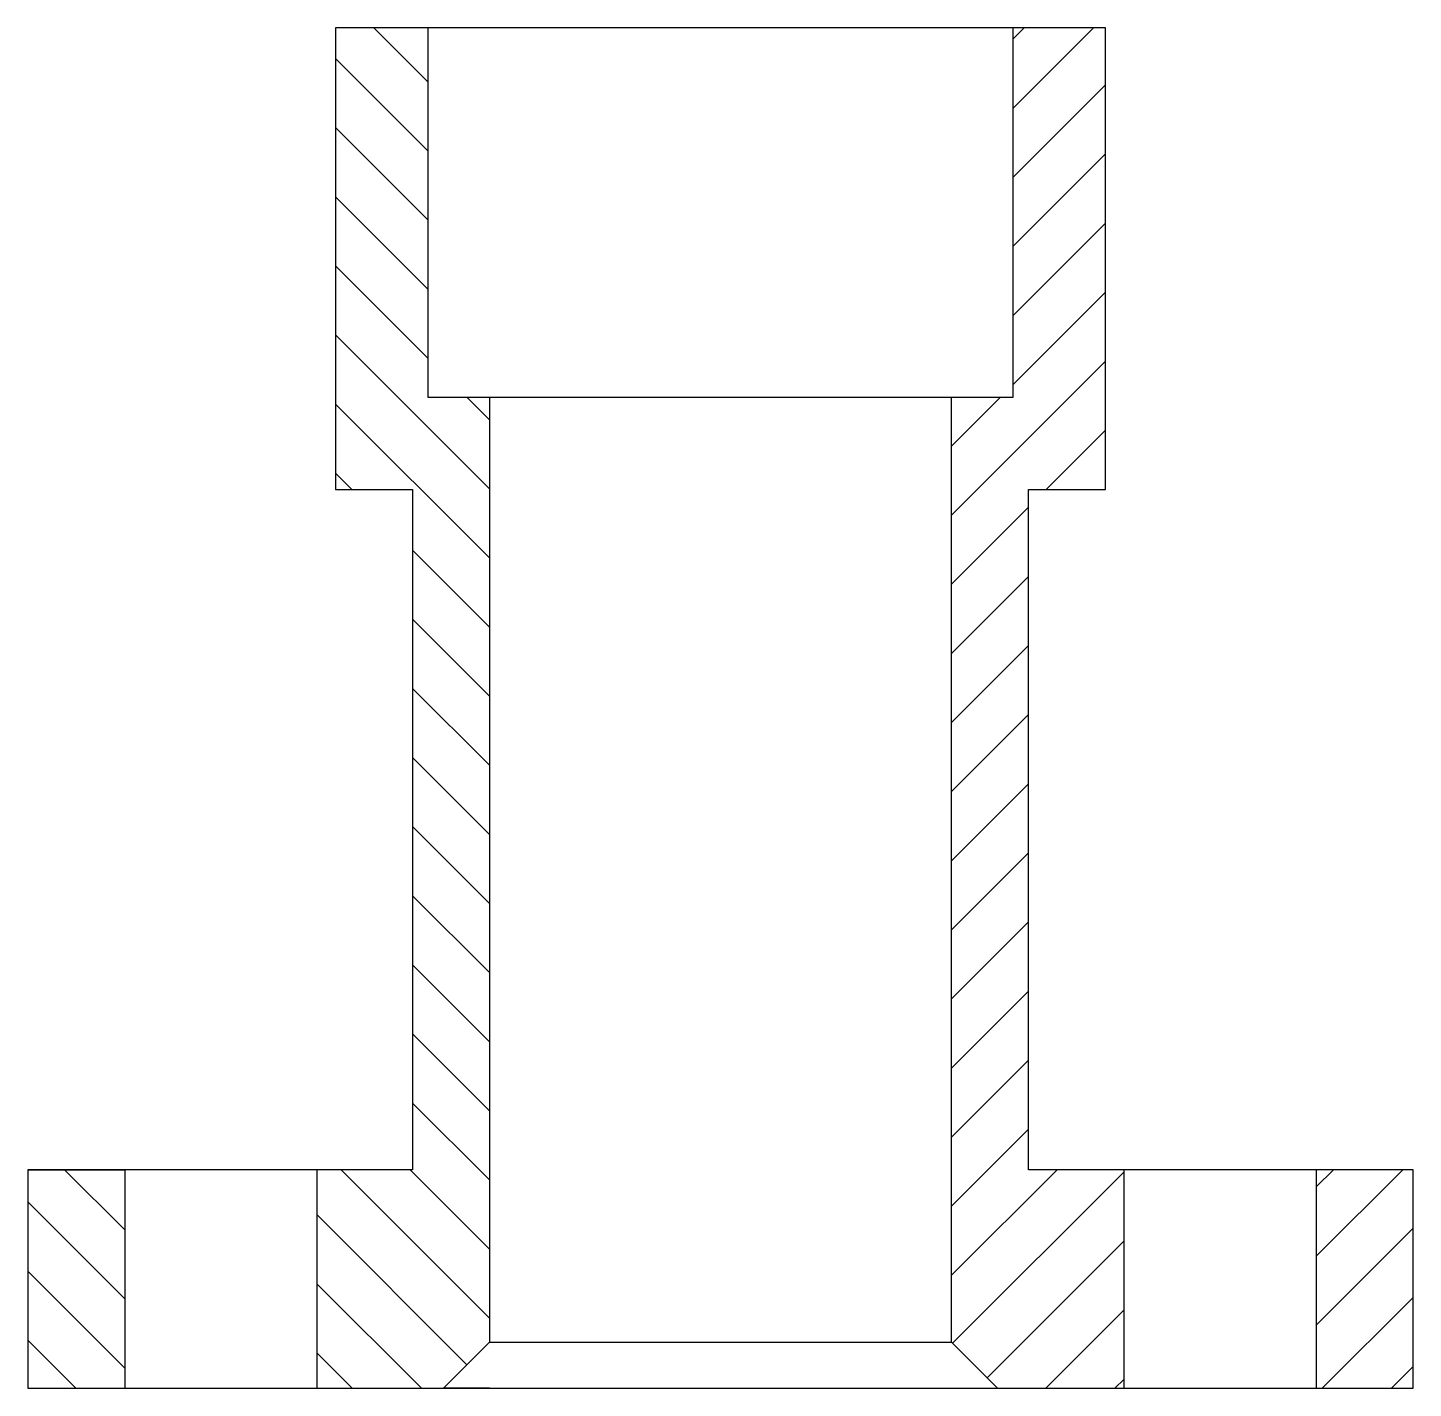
# Model space of a CAD drawing. Header units: millimetres. Extents: x 2378.8 to 2468.8, y 1645.7 to 1734.1.
import ezdxf

# ---------------------------------------------------------------- set-up
doc = ezdxf.new("R2010")
doc.units = ezdxf.units.MM

msp = doc.modelspace()

# ---------------------------------------------------------------- hatches: boundary and pattern name
h = msp.add_hatch()
h.set_pattern_fill('ANSI31', color=256, angle=90)
h.paths.add_polyline_path([(2408.818, 1710.106), (2404.818, 1710.106), (2404.818, 1734.106), (2398.818, 1734.106), (2398.818, 1704.106), (2403.818, 1704.106), (2403.818, 1659.906), (2397.618, 1659.906), (2397.618, 1645.706), (2405.818, 1645.706), (2408.818, 1648.706)])
h.paths.add_polyline_path([(2385.118, 1659.906), (2378.818, 1659.906), (2378.818, 1645.706), (2385.118, 1645.706)])
h = msp.add_hatch()
h.set_pattern_fill('ANSI31', color=256)
h.paths.add_polyline_path([(2448.818, 1734.106), (2442.818, 1734.106), (2442.818, 1710.106), (2438.818, 1710.106), (2438.818, 1648.706), (2441.818, 1645.706), (2450.018, 1645.706), (2450.018, 1659.906), (2443.818, 1659.906), (2443.818, 1704.106), (2448.818, 1704.106)])
h.paths.add_polyline_path([(2468.818, 1659.906), (2462.518, 1659.906), (2462.518, 1645.706), (2468.818, 1645.706)])

# ---------------------------------------------------------------- linework, layer by layer
for p, q in [((2404.818, 1734.106), (2398.818, 1734.106)), ((2398.818, 1734.106), (2398.818, 1704.106)), ((2448.818, 1734.106), (2404.818, 1734.106)), ((2404.818, 1734.106), (2404.818, 1710.106)), ((2442.818, 1710.106), (2442.818, 1734.106)), ((2448.818, 1704.106), (2448.818, 1734.106)), ((2404.818, 1710.106), (2442.818, 1710.106)), ((2404.818, 1710.106), (2408.818, 1710.106)), ((2408.818, 1710.106), (2408.818, 1648.706)), ((2438.818, 1648.706), (2438.818, 1710.106)), ((2398.818, 1704.106), (2403.818, 1704.106)), ((2403.818, 1704.106), (2403.818, 1659.906)), ((2443.818, 1659.906), (2443.818, 1704.106)), ((2443.818, 1704.106), (2448.818, 1704.106)), ((2403.818, 1659.906), (2378.818, 1659.906)), ((2378.818, 1659.906), (2378.818, 1645.706)), ((2378.818, 1659.906), (2385.118, 1659.906)), ((2385.118, 1659.906), (2385.118, 1645.706)), ((2397.618, 1645.706), (2397.618, 1659.906)), ((2468.818, 1659.906), (2443.818, 1659.906)), ((2462.518, 1659.906), (2450.018, 1659.906)), ((2450.018, 1659.906), (2450.018, 1645.706)), ((2468.818, 1659.906), (2462.518, 1659.906)), ((2462.518, 1659.906), (2462.518, 1645.706)), ((2468.818, 1645.706), (2468.818, 1659.906)), ((2405.818, 1645.706), (2408.818, 1648.706)), ((2408.818, 1648.706), (2438.818, 1648.706)), ((2441.818, 1645.706), (2438.818, 1648.706)), ((2378.818, 1645.706), (2405.818, 1645.706)), ((2385.118, 1645.706), (2397.618, 1645.706)), ((2405.818, 1645.706), (2441.818, 1645.706)), ((2408.818, 1645.706), (2405.818, 1645.706)), ((2438.818, 1645.706), (2441.818, 1645.706)), ((2441.818, 1645.706), (2468.818, 1645.706))]:
    msp.add_line(p, q)

doc.saveas('drawing.dxf')
